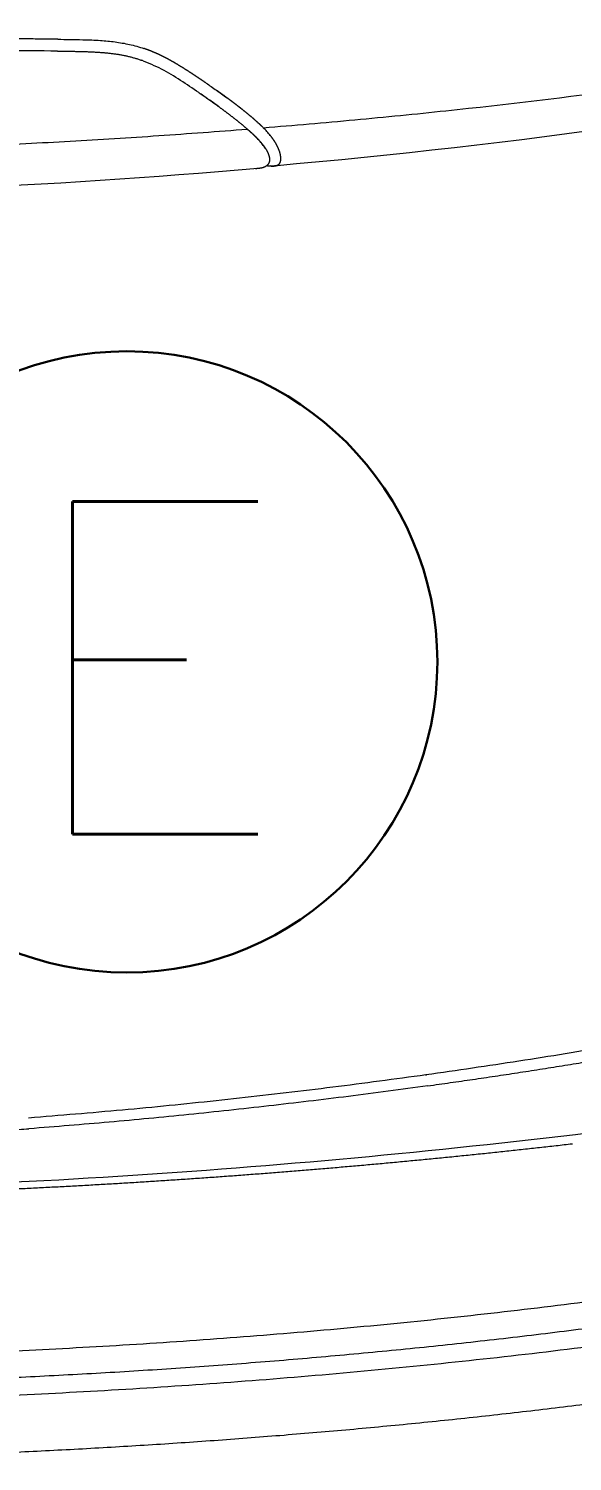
# Model space of a CAD drawing. Extents: x -2012 to 34975, y -1043 to 8321.
# Drawn here: x 18272.69 to 18290.21, y 496.74 to 542.91 of the extents above; entities that cross this region are included whole.
import ezdxf

# ---------------------------------------------------------------- set-up
doc = ezdxf.new("R2010")
doc.units = 0
doc.header["$LTSCALE"] = 25
doc.layers.get('0').update_dxf_attribs({"color": 9, "lineweight": 9})
doc.layers.add('04', color=9, linetype='Continuous', lineweight=9)
doc.layers.add('E-ACİL AYDINLATMA KİTİ', color=7, linetype='Continuous', lineweight=30)
doc.styles.add('E-YAZI', font='txttw.shx')

# ---------------------------------------------------------------- blocks, each defined once
blk = doc.blocks.new('p-araba-polo')
for p, q in [((3.80464, -0.1298), (3.80467, -0.1298)), ((3.80465, -0.12959), (3.80465, -0.12959)), ((3.79074, -0.25761), (3.79091, -0.25762))]:
    blk.add_line(p, q)
for points, degree in [([(3.45704, -0.13897), (3.45675, -0.11579), (3.45669, -0.09264), (3.45663, -0.06948), (3.45657, -0.04631), (3.45657, -0.02316), (3.45656, 0)], 6), ([(3.49871, -0.20339), (3.50458, -0.13577), (3.50754, -0.06788), (3.50755, 0)], 3), ([(3.81341, 0), (3.81341, -0.026), (3.81276, -0.052), (3.81163, -0.07793), (3.81008, -0.10384), (3.80811, -0.1297)], 5), ([(3.82994, -0.05098), (3.82912, -0.09338), (3.82748, -0.13577), (3.82504, -0.17812), (3.8218, -0.22042), (3.81777, -0.26264), (3.81293, -0.30478)], 6), ([(3.82514, -0.12974), (3.8265, -0.10396), (3.82747, -0.07815), (3.82804, -0.05233)], 3), ([(3.46085, -0.13888), (3.4609, -0.14349), (3.46097, -0.1481), (3.46105, -0.1527), (3.46137, -0.15728), (3.46228, -0.16177), (3.46382, -0.16603)], 6), ([(3.46227, -0.17221), (3.46185, -0.17133), (3.46144, -0.17044), (3.46105, -0.16953), (3.46068, -0.16862), (3.46034, -0.16769), (3.46001, -0.16675)], 6), ([(3.46502, -0.1773), (3.46454, -0.17648), (3.46406, -0.17565), (3.46359, -0.1748), (3.46314, -0.17395), (3.4627, -0.17309), (3.46227, -0.17221)], 6), ([(3.47115, -0.18677), (3.47009, -0.18523), (3.46905, -0.18368), (3.46802, -0.18212), (3.467, -0.18054), (3.46599, -0.17894), (3.46502, -0.1773)], 6), ([(3.47421, -0.18439), (3.47508, -0.18567), (3.47596, -0.18695), (3.47686, -0.18821), (3.47775, -0.18947), (3.47866, -0.19072)], 5), ([(3.47584, -0.19339), (3.47536, -0.19274), (3.47488, -0.19208), (3.47441, -0.19142), (3.47394, -0.19076), (3.47347, -0.1901)], 5), ([(3.47778, -0.19599), (3.47738, -0.19547), (3.47699, -0.19495), (3.47661, -0.19443), (3.47622, -0.19391), (3.47584, -0.19339)], 5), ([(3.47866, -0.19072), (3.48006, -0.19264), (3.48149, -0.19454), (3.48294, -0.19642), (3.48443, -0.19826), (3.48598, -0.20004)], 5), ([(3.47977, -0.19855), (3.47936, -0.19804), (3.47896, -0.19753), (3.47856, -0.19702), (3.47817, -0.1965), (3.47778, -0.19599)], 5), ([(3.484, -0.20356), (3.48311, -0.20258), (3.48224, -0.20159), (3.4814, -0.20058), (3.48058, -0.19957), (3.47977, -0.19855)], 5), ([(3.48598, -0.20004), (3.48623, -0.20033), (3.48648, -0.20061), (3.48674, -0.2009), (3.48699, -0.20117), (3.48725, -0.20146)], 5), ([(3.48725, -0.20146), (3.48804, -0.2023), (3.48881, -0.20312), (3.48961, -0.2039), (3.49046, -0.20465), (3.49134, -0.20533), (3.49224, -0.2059)], 6), ([(3.49713, -0.20686), (3.49776, -0.20649), (3.49819, -0.20594), (3.49847, -0.20526), (3.49863, -0.20446), (3.49872, -0.20358), (3.49876, -0.20263)], 6), ([(3.48517, -0.2048), (3.48493, -0.20455), (3.4847, -0.20431), (3.48447, -0.20406), (3.48423, -0.20381), (3.484, -0.20356)], 5), ([(3.48556, -0.2052), (3.48543, -0.20507), (3.4853, -0.20493), (3.48517, -0.2048)], 3), ([(3.4938, -0.21061), (3.49272, -0.21032), (3.49164, -0.20987), (3.49062, -0.20932), (3.4897, -0.20873), (3.48884, -0.20811), (3.48804, -0.20746)], 6), ([(3.49224, -0.2059), (3.49314, -0.20647), (3.49405, -0.20694), (3.49495, -0.20724), (3.49581, -0.20735), (3.49655, -0.20721), (3.49713, -0.20686)], 6), ([(3.49786, -0.20747), (3.49788, -0.20773), (3.4979, -0.20798), (3.4979, -0.20823), (3.4979, -0.20847), (3.49788, -0.20869)], 5), ([(3.49788, -0.20874), (3.49794, -0.20803), (3.49794, -0.20729), (3.4979, -0.20651)], 3), ([(3.46378, -0.43934), (3.48058, -0.36359), (3.49096, -0.28622), (3.49788, -0.20867)], 3), ([(3.49629, -0.21077), (3.49596, -0.21085), (3.49558, -0.21088), (3.49516, -0.21087), (3.49471, -0.21082), (3.49426, -0.21073), (3.4938, -0.21061)], 6), ([(3.49759, -0.20982), (3.49747, -0.21005), (3.49733, -0.21026), (3.49714, -0.21044), (3.49691, -0.21059), (3.49662, -0.2107), (3.49629, -0.21077)], 6), ([(3.49788, -0.20869), (3.49786, -0.20894), (3.49782, -0.20918), (3.49777, -0.20941), (3.49769, -0.20962), (3.49759, -0.20982)], 5), ([(3.79427, -0.25822), (3.79026, -0.28709), (3.78575, -0.31588), (3.78076, -0.34459), (3.77527, -0.37319), (3.76931, -0.40168)], 5)]:
    blk.add_open_spline(points, degree=degree)
for points, knots in [([(3.46085, -0.13888), (3.46074, -0.1273), (3.46054, -0.10415), (3.46045, -0.06942), (3.46038, -0.0347), (3.46038, -0.01156), (3.46038, 0)], [0, 0, 0, 0, 0.250071, 0.500208, 0.75029, 1, 1, 1, 1]), ([(3.49406, 0), (3.49403, -0.00953), (3.49396, -0.02861), (3.49341, -0.05721), (3.49256, -0.08581), (3.49139, -0.1144), (3.48991, -0.14297), (3.48815, -0.17152), (3.4867, -0.19053), (3.48598, -0.20004)], [0, 0, 0, 0, 0.142857, 0.285713, 0.428571, 0.57143, 0.714285, 0.857141, 1, 1, 1, 1]), ([(3.89681, 0), (3.89677, -0.01209), (3.89668, -0.03627), (3.89592, -0.07253), (3.89472, -0.10878), (3.893, -0.14501), (3.89078, -0.18122), (3.88803, -0.21739), (3.88473, -0.25351), (3.88084, -0.28957), (3.87635, -0.32556), (3.87122, -0.36147), (3.86539, -0.39727), (3.85883, -0.43294), (3.85148, -0.46846), (3.84326, -0.5038), (3.83413, -0.5389), (3.82397, -0.57372), (3.8128, -0.60824), (3.80432, -0.63088), (3.80008, -0.64221)], [0, 0, 0, 0, 0.055558, 0.111113, 0.166668, 0.222224, 0.277781, 0.333337, 0.388894, 0.44445, 0.500005, 0.55556, 0.611116, 0.666671, 0.722227, 0.777783, 0.833339, 0.888892, 0.944445, 1, 1, 1, 1]), ([(3.81742, -0.64441), (3.8199, -0.63799), (3.82486, -0.62513), (3.83179, -0.60561), (3.83837, -0.5859), (3.84459, -0.566), (3.85047, -0.54593), (3.85602, -0.52571), (3.86125, -0.50535), (3.86618, -0.48486), (3.87081, -0.46426), (3.87516, -0.44355), (3.87923, -0.42275), (3.88305, -0.40188), (3.88661, -0.38093), (3.88992, -0.35992), (3.893, -0.33887), (3.89585, -0.31777), (3.89848, -0.29664), (3.9009, -0.27548), (3.90311, -0.25429), (3.90512, -0.2331), (3.90693, -0.21189), (3.90856, -0.19068), (3.91, -0.16947), (3.91126, -0.14826), (3.91235, -0.12705), (3.91326, -0.10585), (3.914, -0.08466), (3.91457, -0.06348), (3.91498, -0.04231), (3.91523, -0.02115), (3.91526, -0.00705), (3.91528, 0)], [0, 0, 0, 0, 0.031503, 0.063111, 0.094824, 0.126637, 0.158547, 0.190546, 0.222628, 0.254786, 0.287011, 0.319297, 0.351636, 0.384021, 0.416445, 0.448899, 0.481372, 0.513858, 0.546357, 0.578861, 0.611362, 0.643854, 0.676332, 0.708795, 0.741239, 0.773662, 0.806063, 0.838441, 0.870794, 0.903125, 0.935433, 0.967723, 1, 1, 1, 1]), ([(3.88258, 0), (3.88254, -0.01154), (3.88246, -0.03461), (3.88176, -0.06921), (3.88065, -0.1038), (3.87907, -0.13838), (3.87703, -0.17293), (3.8745, -0.20745), (3.87145, -0.24192), (3.86787, -0.27635), (3.86371, -0.31071), (3.85904, -0.34413), (3.85392, -0.37661), (3.85005, -0.3976), (3.84812, -0.40809)], [0, 0, 0, 0, 0.084393, 0.168775, 0.253159, 0.337558, 0.421942, 0.506321, 0.590718, 0.675107, 0.759486, 0.843869, 0.92194, 1, 1, 1, 1]), ([(3.85654, -0.40987), (3.85802, -0.40193), (3.86099, -0.38606), (3.86495, -0.36215), (3.8686, -0.3382), (3.87191, -0.31419), (3.87492, -0.29015), (3.87764, -0.26607), (3.88009, -0.24196), (3.88227, -0.21783), (3.8842, -0.19368), (3.88589, -0.1695), (3.88733, -0.14532), (3.88854, -0.12112), (3.88953, -0.0969), (3.89029, -0.07268), (3.89083, -0.04846), (3.89117, -0.02423), (3.89121, -0.00808), (3.89123, 0)], [0, 0, 0, 0, 0.058823, 0.117646, 0.17647, 0.235293, 0.294117, 0.35294, 0.411764, 0.470587, 0.529411, 0.588234, 0.647058, 0.705882, 0.764705, 0.823529, 0.882353, 0.941176, 1, 1, 1, 1]), ([(3.72994, -0.54604), (3.73264, -0.53633), (3.73805, -0.51692), (3.74565, -0.48765), (3.75287, -0.45828), (3.75968, -0.4288), (3.76609, -0.39923), (3.77208, -0.36956), (3.77765, -0.33981), (3.78281, -0.30998), (3.78754, -0.28008), (3.79185, -0.25011), (3.79573, -0.22007), (3.79916, -0.18997), (3.80219, -0.15981), (3.80383, -0.13967), (3.80465, -0.12959)], [0, 0, 0, 0, 0.071461, 0.142913, 0.214376, 0.285822, 0.357282, 0.428734, 0.500167, 0.571583, 0.64299, 0.714393, 0.785796, 0.857198, 0.928599, 1, 1, 1, 1]), ([(3.77711, -0.50969), (3.78244, -0.4843), (3.7966, -0.40882), (3.81414, -0.28235), (3.82249, -0.1806), (3.82515, -0.12975)], [0, 0, 0, 0, 0.20268, 0.601651, 1, 1, 1, 1]), ([(3.79427, -0.25822), (3.79543, -0.24968), (3.79774, -0.23261), (3.80081, -0.20694), (3.80358, -0.18124), (3.80605, -0.15549), (3.80742, -0.1383), (3.80811, -0.1297)], [0, 0, 0, 0, 0.200035, 0.400025, 0.600021, 0.8, 1, 1, 1, 1]), ([(3.45704, -0.13897), (3.45705, -0.14025), (3.45709, -0.14296), (3.45716, -0.14754), (3.45735, -0.15241), (3.45782, -0.15742), (3.4585, -0.16133), (3.45927, -0.16444), (3.45977, -0.16598), (3.46001, -0.16675)], [0, 0, 0, 0, 0.137192, 0.28895, 0.489273, 0.658174, 0.826629, 0.913291, 1, 1, 1, 1]), ([(3.47421, -0.18439), (3.47289, -0.18244), (3.47025, -0.17855), (3.46653, -0.17254), (3.46472, -0.1682), (3.46382, -0.16603)], [0, 0, 0, 0, 0.334985, 0.668743, 1, 1, 1, 1]), ([(3.47866, -0.19072), (3.47791, -0.18967), (3.4764, -0.18758), (3.47494, -0.18546), (3.47421, -0.18439)], [0, 0, 0, 0, 0.499955, 1, 1, 1, 1]), ([(3.47115, -0.18677), (3.47153, -0.18732), (3.4723, -0.18844), (3.47386, -0.19066), (3.47505, -0.1923), (3.47584, -0.19339)], [0, 0, 0, 0, 0.250034, 0.500022, 1, 1, 1, 1]), ([(3.48598, -0.20004), (3.48598, -0.20003), (3.48598, -0.20001), (3.48598, -0.19998), (3.48598, -0.20001), (3.48598, -0.20003), (3.48598, -0.20004), (3.48598, -0.20004), (3.48598, -0.20004), (3.48598, -0.20004)], [0, 0, 0, 0, 0.339646, 0.501479, 0.627426, 1, 1, 1, 1, 1, 1, 1]), ([(3.48725, -0.20146), (3.48683, -0.20099), (3.4864, -0.20053), (3.48598, -0.20005), (3.48598, -0.20004)], [0, 0, 0, 0, 0.98477, 1, 1, 1, 1]), ([(3.49224, -0.2059), (3.49179, -0.2056), (3.49091, -0.20499), (3.48964, -0.20389), (3.48842, -0.20271), (3.48764, -0.20187), (3.48725, -0.20146)], [0, 0, 0, 0, 0.251991, 0.502315, 0.75048, 1, 1, 1, 1]), ([(3.48556, -0.2052), (3.48473, -0.21503), (3.48306, -0.23466), (3.47914, -0.27381), (3.47334, -0.32271), (3.46687, -0.36658), (3.46194, -0.39586), (3.45932, -0.4106), (3.45657, -0.4254), (3.4546, -0.43525), (3.45361, -0.44019)], [0, 0, 0, 0, 0.12452, 0.248713, 0.496885, 0.746467, 0.809383, 0.872586, 0.936113, 1, 1, 1, 1]), ([(3.48804, -0.20746), (3.48762, -0.2071), (3.48676, -0.20639), (3.48596, -0.2056), (3.48556, -0.2052)], [0, 0, 0, 0, 0.499798, 1, 1, 1, 1]), ([(3.49759, -0.20982), (3.49766, -0.20967), (3.49779, -0.20935), (3.49791, -0.20861), (3.4979, -0.20795), (3.49786, -0.20748)], [0, 0, 0, 0, 0.249881, 0.499707, 1, 1, 1, 1])]:
    blk.add_open_spline(points, degree=3, knots=knots)
blk = doc.blocks.new('100_ACİL AYDINLATMA KİTİ')
at = {"layer": 'E-ACİL AYDINLATMA KİTİ', "color": 3}
blk.add_circle((0, 0), 1.2511, dxfattribs=at)
at = {"layer": 'E-ACİL AYDINLATMA KİTİ', "color": 3, "style": 'E-YAZI'}
blk.add_text('E', height=1.3396, dxfattribs=at).set_placement((-0.4476, -0.6935))

msp = doc.modelspace()

# ---------------------------------------------------------------- block references
at = {"layer": '04', "xscale": -100, "yscale": 100, "zscale": 100, "rotation": 90}
msp.add_blockref('p-araba-polo', (18259.728, 888.268), dxfattribs=at)
at = {"layer": 'E-ACİL AYDINLATMA KİTİ', "xscale": 8, "yscale": 8, "zscale": 8}
msp.add_blockref('100_ACİL AYDINLATMA KİTİ', (18275.847, 522.5), dxfattribs=at)

doc.saveas('drawing.dxf')
